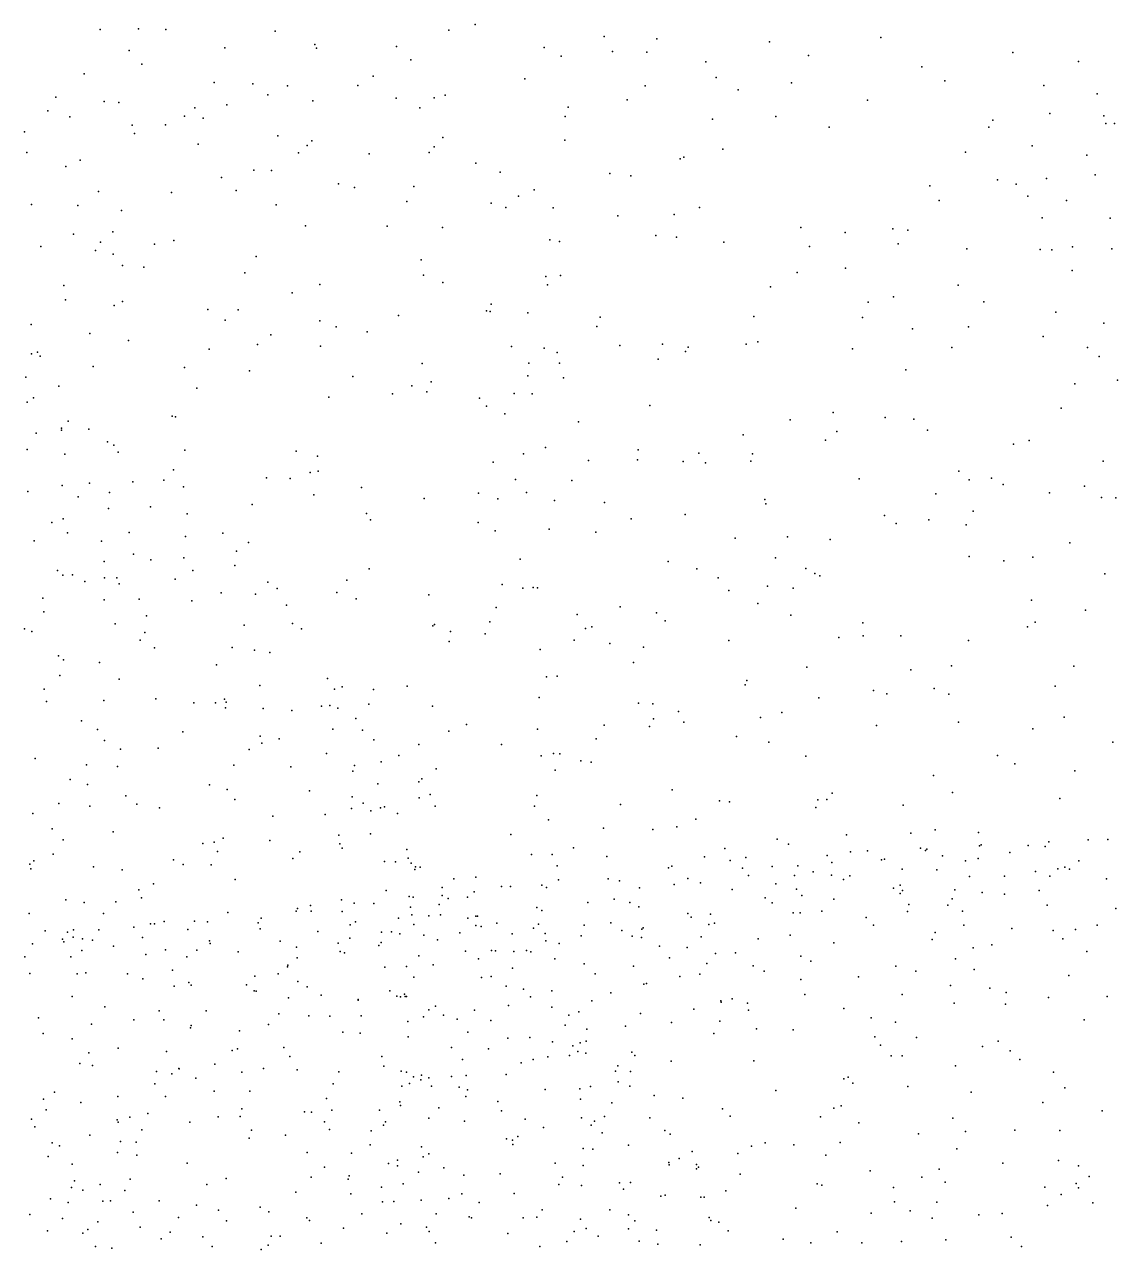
# Model space of a CAD drawing. Header units: metres. Extents: x -25 to 25, y -27.7 to 27.8.
# Drawn here: x -0.189 to 1.357, y 1.746 to 3.478 of the extents above; entities that cross this region are included whole.
import ezdxf

# ---------------------------------------------------------------- set-up
doc = ezdxf.new("R2010")
doc.units = ezdxf.units.M

msp = doc.modelspace()

# ---------------------------------------------------------------- linework, layer by layer
for p in [(-0.0821, 3.4713, -2.5361), (-0.0276, 3.4723, -4.9211), (0.0108, 3.471, 15.4075), (0.1656, 3.4688, 10.5456), (0.411, 3.4705, -1.5681), (0.4484, 3.4783, 1.2909), (0.2219, 3.4502, 22.0293), (0.6311, 3.4615, 21.9064), (0.7056, 3.4582, 10.8289), (0.8646, 3.454, 1.4209), (1.0222, 3.4601, 28.3652), (-0.0409, 3.4415, -2.384), (0.0943, 3.4453, 16.755), (0.2241, 3.4447, 10.7601), (0.3372, 3.4472, 14.5679), (0.5461, 3.4459, 28.3949), (0.5702, 3.4337, 19.8132), (0.6428, 3.4403, -11.707), (0.6912, 3.4391, 20.6357), (0.92, 3.4343, -6.1122), (1.209, 3.4386, 22.3205), (-0.023, 3.4224, 14.4305), (0.3574, 3.4285, -21.9789), (0.7745, 3.4256, 10.5813), (1.0803, 3.4185, 22.229), (1.3018, 3.4261, -23.0365), (-0.1043, 3.4085, -4.5814), (0.0794, 3.3961, 22.2266), (0.3042, 3.4052, 14.9041), (0.5185, 3.4014, -1.2894), (0.7892, 3.4032, 17.1691), (0.896, 3.3959, 19.3811), (1.1126, 3.3986, 19.2645), (0.1342, 3.3945, 10.3013), (0.1551, 3.3786, -20.7952), (0.183, 3.3914, 14.5996), (0.2826, 3.3921, 10.907), (0.6888, 3.3914, 1.2711), (0.8204, 3.3857, -0.9631), (1.2525, 3.392, 0.1544), (1.3283, 3.3802, 1.5036), (-0.1444, 3.3756, 15.6839), (-0.0761, 3.3692, 16.7392), (-0.0555, 3.368, -4.7736), (0.0973, 3.3646, -2.0581), (0.2187, 3.3705, 16.882), (0.3368, 3.3741, -1.686), (0.3907, 3.3746, -22.4258), (0.406, 3.3782, -5.6887), (0.5801, 3.3616, 10.9339), (0.6633, 3.3718, 19.583), (1.0034, 3.3715, -0.8618), (-0.156, 3.356, 1.49), (-0.1247, 3.3478, -4.3068), (0.0372, 3.3488, 15.2581), (0.0518, 3.3605, -5.0161), (0.0637, 3.3458, 28.1234), (0.37, 3.3605, 10.1499), (0.5758, 3.3484, 20.4127), (0.7843, 3.3446, 20.849), (0.8737, 3.3484, 28.392), (1.261, 3.3522, 0.5521), (1.3375, 3.3491, 17.5393), (-0.1888, 3.3267, -3.9661), (-0.0368, 3.3359, 22.4871), (0.0104, 3.3365, 1.3273), (0.9489, 3.3333, 22.174), (1.175, 3.333, -0.737), (1.1804, 3.3429, 1.6402), (1.3406, 3.3383, 0.855), (1.3526, 3.3383, 21.4929), (-0.0335, 3.3243, -11.4648), (0.0567, 3.3092, 10.4231), (0.1696, 3.3209, -1.9097), (0.2173, 3.3139, 28.2136), (0.4029, 3.3186, -21.4799), (0.5752, 3.3145, 10.2915), (-0.1854, 3.2974, -2.589), (0.1985, 3.2966, 14.8712), (0.2108, 3.307, -5.2902), (0.2985, 3.2955, -11.5039), (0.3833, 3.2972, -20.9893), (0.3903, 3.3054, -21.2471), (0.7987, 3.3022, -22.8784), (1.1417, 3.2977, 17.339), (1.2362, 3.3065, 0.3021), (1.3136, 3.2936, -0.181), (-0.1304, 3.2776, 15.528), (-0.1103, 3.2865, -2.3665), (0.4492, 3.2823, 10.9913), (0.7384, 3.2884, 10.7551), (0.7438, 3.2908, -5.9456), (0.0897, 3.2619, 14.7499), (0.1354, 3.2724, 10.9034), (0.1606, 3.2719, 1.2004), (0.4839, 3.2696, 28.335), (0.6387, 3.2678, 28.3736), (0.6687, 3.2644, 22.0861), (1.1873, 3.2586, -22.9682), (1.2567, 3.2604, 28.2599), (1.3252, 3.2658, -12.3565), (-0.0842, 3.2423, 16.9465), (0.0188, 3.2409, -4.9185), (0.1103, 3.2436, 10.2744), (0.2554, 3.2528, 11.0029), (0.2779, 3.2476, 22.2137), (0.3618, 3.2494, 1.1435), (0.5317, 3.2444, -5.726), (1.0914, 3.2502, 1.4169), (1.2135, 3.2523, 21.324), (-0.1789, 3.2239, 17.1094), (0.167, 3.2234, -5.1603), (0.3519, 3.228, 17.0491), (0.471, 3.2254, 22.1267), (0.5099, 3.2355, 20.1855), (1.1047, 3.2296, 28.3274), (1.2301, 3.2357, 22.385), (1.285, 3.2295, -0.631), (-0.1135, 3.2221, 22.751), (-0.0517, 3.2154, 14.683), (0.492, 3.2197, -1.2228), (0.5587, 3.2192, 1.1351), (0.6502, 3.2075, -22.6949), (0.7299, 3.2095, -0.9694), (0.7656, 3.2196, 19.4304), (0.2086, 3.1934, 16.9998), (0.3241, 3.1931, -1.5827), (0.4023, 3.191, -21.9521), (0.9089, 3.191, -5.9903), (1.039, 3.1891, 19.2232), (1.2502, 3.2047, 0.4725), (1.3463, 3.2045, -0.4673), (-0.1194, 3.1817, -4.3994), (-0.0813, 3.1706, 27.9583), (-0.0642, 3.185, 1.3141), (0.0223, 3.1729, 15.0855), (0.554, 3.1738, 17.2686), (0.5676, 3.1715, 19.7366), (0.7041, 3.18, -5.8386), (0.7334, 3.1776, 17.3033), (0.9717, 3.1841, 1.2562), (1.0603, 3.1874, -6.0818), (-0.1658, 3.1642, -4.225), (-0.0886, 3.1586, 10.4795), (-0.0635, 3.1536, -2.0414), (-0.0052, 3.1676, 17.0595), (0.8001, 3.1703, 1.1661), (0.9214, 3.1645, 17.3471), (1.0467, 3.1683, 21.1851), (1.1436, 3.1609, -0.7222), (1.2473, 3.1601, 0.1394), (1.2639, 3.1595, 19.1158), (1.2932, 3.1638, 0.6356), (1.349, 3.1609, -0.3163), (-0.0502, 3.1375, 10.8934), (0.1387, 3.1501, 22.5387), (0.3722, 3.1453, 22.3227), (-0.0201, 3.135, 10.305), (0.1229, 3.127, -1.8198), (0.3756, 3.1238, 17.2761), (0.5486, 3.1221, 28.3472), (0.569, 3.1234, 10.4355), (0.9038, 3.1275, 22.3788), (0.9722, 3.1337, -12.078), (1.293, 3.1306, 21.3904), (-0.1333, 3.1091, 17.3565), (0.229, 3.1105, 17.189), (0.4027, 3.1134, -5.4526), (0.5507, 3.11, 20.4554), (0.8661, 3.1074, 21.0689), (1.1315, 3.1097, 1.308), (-0.1308, 3.0888, 15.2832), (-0.0503, 3.0865, 14.9026), (0.1898, 3.0987, 1.1408), (1.0043, 3.0855, -0.7868), (1.0403, 3.093, -22.8216), (1.1679, 3.0861, -12.3714), (-0.062, 3.0808, 22.8529), (0.0705, 3.0751, 17.2892), (0.1134, 3.0748, -20.5863), (0.3401, 3.0669, 1.0991), (0.4643, 3.0733, 17.4945), (0.4698, 3.0723, 10.3291), (0.471, 3.0827, -11.5335), (0.5231, 3.0707, 19.8757), (1.2695, 3.0715, -0.6143), (-0.1793, 3.0538, 17.5388), (0.0951, 3.0603, 17.4676), (0.229, 3.059, 10.1832), (0.2517, 3.0507, 17.5883), (0.6203, 3.0512, -1.0387), (0.6253, 3.0644, 10.6865), (0.8428, 3.0654, 17.4531), (0.9964, 3.0637, 28.3476), (1.1461, 3.0505, 21.2778), (1.3375, 3.0561, -6.1621), (-0.0967, 3.0412, -4.6685), (0.1596, 3.0393, -5.1384), (0.2958, 3.0436, 11.0936), (1.0671, 3.048, 17.4349), (1.2516, 3.0369, 0.2828), (-0.1706, 3.0149, -4.4872), (-0.0416, 3.0312, 17.6206), (0.0723, 3.0192, 22.7949), (0.1408, 3.0255, 28.0772), (0.2298, 3.0235, -11.4688), (0.4998, 3.0227, -21.6704), (0.5462, 3.0206, 1.0725), (0.6529, 3.0243, 19.5246), (0.7136, 3.026, 20.92), (0.7458, 3.0159, 22.4786), (0.7498, 3.0218, 17.5828), (0.8316, 3.0263, -11.8125), (0.848, 3.0296, 19.2966), (0.9819, 3.0196, 22.4875), (1.1226, 3.0215, 19.0464), (1.3143, 3.0213, -0.0803), (-0.1791, 3.0125, 10.3777), (-0.1668, 3.0091, 23.089), (0.3737, 2.999, -1.4074), (0.5246, 2.9995, -21.899), (0.5645, 3.0144, 17.6612), (0.5677, 2.9991, 10.54), (0.7075, 3.005, 1.0747), (1.3312, 3.0087, -24.5974), (-0.0916, 2.9946, 15.0426), (0.0372, 2.9933, 10.2033), (0.1291, 2.9886, 11.0686), (0.2755, 2.9807, 17.7877), (0.5228, 2.9816, -1.1539), (1.0576, 2.9901, 1.1567), (-0.1868, 2.9796, 15.174), (-0.1405, 2.9668, 27.8267), (0.055, 2.9642, 17.8086), (0.3588, 2.9672, 10.2113), (0.3862, 2.9731, 28.2579), (0.5734, 2.9785, -22.1861), (1.2967, 2.97, 0.4995), (1.3569, 2.9754, -0.4685), (-0.1763, 2.9505, 13.4651), (0.2416, 2.9512, 22.748), (0.3317, 2.956, -5.343), (0.3802, 2.9587, 22.6507), (0.4545, 2.9496, -21.0468), (0.5037, 2.9564, -20.6843), (0.5291, 2.9559, 28.3217), (-0.1851, 2.9442, 13.6227), (0.4645, 2.9384, 11.0349), (0.6956, 2.9396, 17.736), (0.9546, 2.9294, 1.0488), (1.2774, 2.9356, 22.4539), (-0.1271, 2.9173, 13.3099), (0.0201, 2.9242, -11.3695), (0.0245, 2.9233, -1.7877), (0.4905, 2.9276, 20.2304), (0.5945, 2.9164, -5.6111), (0.8939, 2.919, 21.1271), (1.0281, 2.9223, -22.5965), (1.0688, 2.9202, -5.9683), (-0.1723, 2.9001, 24.1408), (-0.1366, 2.9076, 23.2443), (-0.1365, 2.9045, 13.1858), (-0.0977, 2.9058, 1.3003), (0.8274, 2.8981, 22.5898), (0.9598, 2.9025, 28.3371), (1.0882, 2.9045, 21.253), (-0.1849, 2.877, 12.9744), (-0.0716, 2.8882, 13.3812), (-0.0625, 2.8834, 13.4848), (0.038, 2.8764, 23.0316), (0.5478, 2.88, 10.7336), (0.6788, 2.8768, 19.4599), (0.9439, 2.8906, -12.0489), (1.21, 2.8847, 18.8048), (1.2321, 2.8898, -6.0402), (-0.132, 2.8706, 13.0492), (-0.0565, 2.8736, 13.234), (0.1951, 2.8751, 22.8892), (0.2257, 2.8676, 1.1106), (0.4741, 2.8594, 17.9216), (0.5166, 2.8709, 20.4289), (0.6089, 2.8617, -1.0657), (0.6781, 2.8624, 20.9063), (0.7426, 2.8601, 28.3435), (0.7647, 2.872, -22.3115), (0.8385, 2.8605, 19.2115), (0.8407, 2.8713, 17.7444), (1.3365, 2.8607, 22.2235), (0.0218, 2.8485, 1.2109), (0.2153, 2.8448, 10.1), (0.2265, 2.8468, 28.093), (0.7741, 2.8582, 21.0269), (1.1326, 2.8468, 17.5782), (-0.1358, 2.8262, 12.9215), (-0.097, 2.8297, 13.7617), (-0.0359, 2.8315, 13.0963), (0.0081, 2.8337, 13.3194), (0.0362, 2.8245, -5.1505), (0.1532, 2.837, -1.6646), (0.1866, 2.836, 17.9839), (0.5056, 2.8349, 10.8777), (0.5852, 2.8334, 20.7041), (0.9916, 2.8356, 17.6872), (1.1472, 2.8344, 22.431), (1.1786, 2.8369, 21.358), (1.1951, 2.8279, 21.9049), (1.3104, 2.8254, 21.7956), (-0.1841, 2.818, 14.1086), (-0.1128, 2.8104, 13.8449), (-0.0688, 2.8166, -5.032), (0.2202, 2.8133, -5.3224), (0.2875, 2.8235, -1.5239), (0.3762, 2.808, 28.2032), (0.4532, 2.8154, 10.4325), (0.4805, 2.8076, 20.0479), (0.5211, 2.8164, 0.9904), (1.1, 2.8143, 0.9211), (1.2606, 2.8161, -24.4661), (1.3345, 2.8093, 21.5993), (1.3545, 2.809, 18.6906), (-0.07, 2.794, 17.9644), (-0.0106, 2.7962, 13.6844), (0.1332, 2.7994, 27.97), (0.5608, 2.8049, -21.3957), (0.6315, 2.8023, -21.636), (0.8583, 2.8065, -0.8883), (0.8594, 2.8002, -5.8605), (1.153, 2.7901, -22.3791), (-0.1502, 2.774, -1.8733), (-0.1343, 2.7792, 12.8357), (0.0413, 2.7863, 13.1912), (0.295, 2.7868, -20.4264), (0.3006, 2.7776, 11.1635), (0.4528, 2.7738, 11.0278), (0.6691, 2.7794, 17.9113), (0.7453, 2.7853, 0.9063), (1.0276, 2.7841, 22.5318), (1.0437, 2.7725, 21.8798), (1.0901, 2.7776, -0.7477), (-0.1283, 2.7593, 14.0457), (-0.041, 2.76, 27.7725), (0.0918, 2.7587, 13.3555), (0.4767, 2.7621, 10.6128), (0.5529, 2.7645, -20.8237), (0.619, 2.7604, -11.6807), (1.1429, 2.7707, 21.7082), (-0.175, 2.748, 23.9633), (-0.08, 2.7475, 23.6453), (0.0388, 2.7541, 13.0526), (0.128, 2.7457, 1.1377), (0.8163, 2.7519, 22.6618), (0.8901, 2.7536, -22.0649), (0.9506, 2.7499, 22.051), (1.2896, 2.7451, -24.1343), (-0.0349, 2.7293, 13.8486), (-0.0103, 2.7213, 12.9163), (0.0366, 2.7241, 23.3517), (0.1109, 2.7334, 13.2319), (0.5122, 2.722, 20.3833), (0.8732, 2.7242, 0.8169), (1.1472, 2.7258, -12.5361), (1.2372, 2.7249, -6.0553), (-0.1422, 2.7063, 14.1979), (-0.0762, 2.7186, 13.9836), (0.0493, 2.706, 12.9825), (0.1084, 2.7131, 13.5701), (0.2986, 2.7083, -5.4702), (0.7214, 2.7186, -1.0115), (0.7621, 2.7086, 19.2258), (0.9163, 2.7089, 22.2254), (1.196, 2.7199, 18.6833), (-0.1349, 2.6994, 12.6531), (-0.1208, 2.7002, 10.1866), (-0.1036, 2.6904, 14.1103), (-0.0757, 2.6956, -5.2148), (-0.0584, 2.6959, 12.7831), (-0.0552, 2.6872, 1.2772), (0.024, 2.694, -20.4212), (0.1553, 2.6897, 13.4093), (0.2668, 2.6925, 1.0776), (0.4867, 2.6864, 19.9173), (0.7919, 2.6955, 21.0385), (0.929, 2.7018, 21.1773), (0.936, 2.6984, 22.4032), (1.3389, 2.7013, 0.8157), (0.0894, 2.6747, 13.6966), (0.1376, 2.6726, 13.1077), (0.1686, 2.6806, 13.2693), (0.2526, 2.6749, 28.0298), (0.3831, 2.6717, 18.0967), (0.5157, 2.6813, 28.2326), (0.5307, 2.6821, 19.731), (0.5367, 2.6818, -5.6656), (0.807, 2.6777, -11.8874), (0.8617, 2.684, 21.9138), (0.8981, 2.6811, 18.9356), (-0.1632, 2.6672, 11.1439), (-0.076, 2.6644, 23.8208), (-0.0267, 2.6654, -11.2635), (0.0478, 2.6633, 13.7906), (0.1818, 2.657, 18.1253), (0.2804, 2.6661, 23.0966), (0.4783, 2.654, 20.1071), (0.6533, 2.6549, 19.3805), (0.8482, 2.6592, -0.9353), (1.2351, 2.6643, -22.171), (-0.1614, 2.6475, 12.5019), (-0.0162, 2.642, -1.7495), (0.4692, 2.6336, -11.5775), (0.5926, 2.6439, -21.0032), (0.7048, 2.6463, 28.2681), (0.7173, 2.6349, 18.0189), (0.8951, 2.6431, 17.9312), (1.3115, 2.65, 18.5959), (-0.1889, 2.6234, 27.5466), (-0.1785, 2.6199, 14.3327), (-0.0606, 2.6307, 27.6724), (-0.0185, 2.6182, 18.1016), (0.1219, 2.629, 12.9946), (0.19, 2.6313, 13.195), (0.2028, 2.6238, 13.3624), (0.3888, 2.628, -1.4299), (0.3908, 2.6298, 10.3072), (0.4138, 2.6197, 10.7198), (0.4626, 2.6164, 22.932), (0.6047, 2.6241, 20.7215), (0.6134, 2.6262, -21.2188), (0.9967, 2.6323, 0.6956), (1.2297, 2.6264, 0.7212), (1.2405, 2.6332, 17.6534), (-0.0255, 2.6074, 13.9667), (0.4117, 2.6056, 10.5329), (0.5885, 2.6074, -20.4967), (0.6388, 2.6027, -5.8387), (0.8074, 2.6069, 22.3426), (0.9627, 2.6112, -12.2249), (0.9971, 2.6139, 21.4243), (1.0507, 2.6138, -6.0398), (1.1464, 2.6069, -0.7487), (-0.1406, 2.5854, 12.4107), (-0.0051, 2.5965, 12.6516), (0.1046, 2.597, 12.8984), (0.1363, 2.5932, -1.648), (0.1583, 2.5902, 13.6166), (0.5405, 2.5946, -1.255), (0.6867, 2.5975, 0.7683), (-0.1339, 2.5796, 14.2536), (-0.0828, 2.5759, 12.4778), (0.0826, 2.5729, 12.8005), (0.6722, 2.5758, 20.8547), (0.9173, 2.5692, 28.1997), (1.0648, 2.5656, 28.1419), (1.1223, 2.5714, -21.9676), (1.2952, 2.5708, -24.6092), (-0.1389, 2.5578, -5.3485), (-0.0551, 2.5522, 14.0717), (0.2397, 2.5534, 23.254), (0.5493, 2.5555, 18.111), (0.5644, 2.5568, 20.5442), (0.8325, 2.5506, 21.5747), (-0.1613, 2.5384, 12.3183), (0.1438, 2.5435, 13.7245), (0.2496, 2.5385, 13.4714), (0.2604, 2.5417, -1.5564), (0.3049, 2.5376, 27.9749), (0.3525, 2.5427, 10.0928), (0.8302, 2.5444, 0.6616), (1.0117, 2.5363, -17.0252), (1.0309, 2.5317, -0.8485), (1.0977, 2.5393, 18.6736), (1.1184, 2.5311, -12.6734), (1.2689, 2.5424, -24.3652), (-0.1577, 2.521, 14.3389), (-0.0767, 2.5224, 12.3896), (-0.0032, 2.5248, 12.4981), (0.0505, 2.5188, 27.7042), (0.0811, 2.519, 13.8794), (0.0939, 2.5239, 12.6844), (0.0965, 2.52, 23.5241), (0.2313, 2.5141, 9.9681), (0.2431, 2.5154, 1.0334), (0.2982, 2.5172, -11.4519), (0.3881, 2.5141, 18.1644), (0.5388, 2.5263, 19.6827), (0.6796, 2.5187, 28.1628), (0.6995, 2.5174, 22.6229), (0.9344, 2.5259, -21.6921), (0.0954, 2.5121, 1.1406), (0.1488, 2.5109, 12.7988), (0.1891, 2.5083, 13.6578), (0.2544, 2.5112, -5.645), (0.2798, 2.4968, 13.1554), (0.7005, 2.4965, 22.399), (0.736, 2.5065, -1.0823), (0.8518, 2.4982, 18.915), (0.8824, 2.5055, -0.9467), (1.2817, 2.4989, -12.8159), (-0.1085, 2.4936, 23.7149), (-0.0855, 2.4814, 14.1923), (0.0349, 2.4781, -1.7345), (0.247, 2.4817, 12.9808), (0.2891, 2.4804, 13.4152), (0.4114, 2.4791, 23.0135), (0.4364, 2.4882, -5.8032), (0.5364, 2.4819, 28.0971), (0.6311, 2.4874, -5.9953), (0.6949, 2.4853, 21.6581), (0.7437, 2.4918, -21.324), (1.0162, 2.4871, -12.4843), (1.132, 2.4914, 17.8363), (1.2371, 2.482, -17.0622), (-0.0758, 2.4656, 10.2036), (0.1443, 2.4719, 13.7831), (0.1467, 2.4619, 18.1879), (0.1715, 2.4679, 12.6958), (0.3052, 2.4665, 13.2989), (0.6198, 2.4678, 22.185), (0.8179, 2.4715, -6.1451), (0.8639, 2.4633, 21.3206), (1.3503, 2.4631, 17.6109), (-0.0531, 2.4534, 11.3209), (0.0002, 2.4548, 12.3454), (0.1288, 2.4529, 12.5433), (0.2382, 2.4472, 12.878), (0.3407, 2.4446, 11.2621), (0.369, 2.46, 0.907), (0.4857, 2.4599, 20.0579), (0.542, 2.4439, 0.7369), (0.5592, 2.4475, 22.8227), (0.5683, 2.4467, 19.5463), (0.9159, 2.4436, 28.0937), (1.1872, 2.4445, -0.7661), (-0.1737, 2.4404, -5.4453), (-0.1011, 2.4311, -21.2992), (-0.0575, 2.4291, -5.5503), (0.107, 2.4309, 12.4072), (0.188, 2.4284, 13.7123), (0.2777, 2.4302, 13.5221), (0.3155, 2.4357, 13.2076), (0.3934, 2.4258, 10.2701), (0.5981, 2.4368, -11.7141), (0.6127, 2.435, -1.231), (1.2117, 2.4328, 27.9236), (-0.1242, 2.4104, -20.9666), (0.2756, 2.4224, -20.3577), (0.3731, 2.4115, 10.6649), (0.5616, 2.4238, 20.4331), (1.0969, 2.4161, 0.5549), (1.2967, 2.4226, 18.5459), (-0.0998, 2.4034, 14.2301), (0.0727, 2.4031, 12.3079), (0.0977, 2.3966, -5.6713), (0.2141, 2.3943, 12.4968), (0.311, 2.4043, 13.016), (0.3686, 2.4074, 10.8443), (0.7273, 2.3961, -20.9177), (0.9533, 2.3911, -6.2878), (1.1236, 2.3922, 18.6249), (-0.1404, 2.3768, 11.4874), (-0.0455, 2.3874, 27.5097), (-0.0298, 2.3755, 1.2367), (0.1086, 2.382, 11.4107), (0.2744, 2.3859, 23.2852), (0.2901, 2.377, 12.8326), (0.3693, 2.3847, 11.0022), (0.3847, 2.3892, 10.1065), (0.5355, 2.3879, 22.0821), (0.6541, 2.3752, -6.178), (0.7942, 2.3804, 19.0165), (0.8082, 2.3789, 21.0089), (0.933, 2.3818, -21.4334), (0.9456, 2.3821, 18.7796), (1.054, 2.3741, -0.8696), (1.2752, 2.3837, -21.9079), (-0.1773, 2.3626, 11.8393), (-0.0963, 2.3727, 23.6083), (0.0022, 2.3706, 14.0383), (0.1624, 2.3587, 12.3138), (0.2364, 2.3608, -1.5994), (0.2738, 2.3697, 12.6158), (0.3007, 2.3662, 12.7071), (0.3148, 2.3706, 13.4086), (0.3204, 2.3718, 12.9173), (0.3385, 2.3624, 13.1554), (0.3919, 2.3728, 10.4789), (0.5322, 2.373, 20.2293), (0.9304, 2.3708, -12.17), (-0.1498, 2.3406, 11.6403), (0.5524, 2.3533, 22.2681), (0.63, 2.3415, 0.6505), (0.6999, 2.3397, 18.14), (0.7339, 2.3437, -1.1242), (0.7604, 2.3546, -20.5754), (1.099, 2.3391, -21.6156), (-0.134, 2.3254, 12.0553), (-0.0636, 2.3363, 14.1533), (0.0794, 2.3217, 12.1711), (0.092, 2.3274, 10.0943), (0.1583, 2.3242, 13.8036), (0.2555, 2.3316, 13.6207), (0.3005, 2.3337, -5.8798), (0.499, 2.3326, -1.3652), (0.8757, 2.3263, -17.2822), (0.9735, 2.3323, -12.7942), (1.0647, 2.3348, 27.9067), (1.1602, 2.3356, 17.8658), (1.26, 2.3224, -10.1495), (1.3153, 2.3251, -10.2106), (1.3433, 2.3256, -10.0672), (-0.1482, 2.3051, 12.0584), (0.0635, 2.3199, 13.9673), (0.084, 2.3085, 27.5873), (0.2005, 2.308, 12.2554), (0.2572, 2.3197, 0.9544), (0.2603, 2.3136, 12.3544), (0.3517, 2.3117, 9.9586), (0.5282, 2.3044, 19.8016), (0.5575, 2.3044, 22.7052), (0.5875, 2.3137, -20.3223), (0.8017, 2.3128, 21.2396), (0.8918, 2.3191, 18.051), (0.9795, 2.3083, -10.1911), (1.0034, 2.3094, -10.1218), (1.0783, 2.3133, -10.0892), (1.0853, 2.31, -10.2986), (1.0874, 2.3122, -10.1998), (1.1618, 2.3168, -10.1774), (1.1642, 2.3182, -10.1032), (1.2045, 2.3073, -10.3543), (1.2304, 2.3171, -10.2896), (1.2544, 2.3157, -10.0268), (-0.1812, 2.291, 3.6479), (-0.1757, 2.2957, 14.3591), (-0.0911, 2.2872, -5.6451), (0.0216, 2.2969, 23.5009), (0.0356, 2.2901, 18.1793), (0.0751, 2.2898, 1.1206), (0.1907, 2.2988, 23.3869), (0.3201, 2.2947, 13.4752), (0.3356, 2.2942, 12.4316), (0.3538, 2.2994, 12.5788), (0.3581, 2.2921, 13.1001), (0.3639, 2.287, 12.9931), (0.5645, 2.2885, 19.6203), (0.6346, 2.3015, 27.9327), (0.7266, 2.2881, -10.2428), (0.7729, 2.301, -11.8992), (0.809, 2.2958, -10.3694), (0.8314, 2.3004, -10.247), (0.8684, 2.2876, -10.4799), (0.9047, 2.2886, -9.9841), (0.9465, 2.3029, -10.3342), (0.9528, 2.293, -10.4224), (1.0231, 2.297, -10.3767), (1.0276, 2.2979, -9.9546), (1.1093, 2.3027, -9.9763), (1.142, 2.2955, -10.4072), (1.1597, 2.2989, -9.9211), (1.3022, 2.2956, -9.873), (-0.1799, 2.2843, 18.0988), (-0.0508, 2.2828, -21.1274), (0.3633, 2.2834, 23.0711), (0.3705, 2.2864, 12.8362), (0.4185, 2.27, 10.2615), (0.4496, 2.2726, -6.131), (0.6366, 2.2701, -10.2245), (0.7217, 2.2854, -10.4322), (0.7492, 2.2705, -10.06), (0.8267, 2.2852, -10.0368), (0.835, 2.2749, -10.5416), (0.9001, 2.2748, -21.1434), (0.9265, 2.2799, -9.8965), (0.9523, 2.2753, -0.9431), (0.9784, 2.2745, -10.5225), (1.0525, 2.2838, -9.8459), (1.1015, 2.2828, -10.4692), (1.1474, 2.2735, -9.8152), (1.197, 2.2739, -10.4961), (1.2411, 2.2802, -13.2543), (1.2614, 2.2737, -9.8087), (1.2725, 2.2843, 17.7565), (1.2825, 2.2865, 27.7327), (1.2889, 2.2839, -6.4408), (1.3415, 2.2699, -10.5329), (-0.0272, 2.2544, -1.8611), (-0.0064, 2.2628, 11.7912), (0.1089, 2.269, 13.9117), (0.3228, 2.2533, 12.3014), (0.4019, 2.2576, 12.7501), (0.4856, 2.2594, -10.4406), (0.4984, 2.2594, -10.3693), (0.5428, 2.2613, 22.4413), (0.5494, 2.258, -10.2547), (0.5662, 2.2686, -10.4354), (0.6525, 2.2672, -10.5401), (0.6807, 2.2574, -10.0804), (0.7298, 2.2622, -10.5694), (0.767, 2.2643, -9.9823), (0.8119, 2.2551, 27.8912), (0.8737, 2.263, 18.869), (0.9028, 2.2555, -10.586), (0.9693, 2.2691, -9.8254), (1.0402, 2.2568, -9.7456), (1.0495, 2.2613, -10.5453), (1.053, 2.2535, 17.9685), (1.1268, 2.2546, -6.4693), (1.2462, 2.2535, 18.5603), (-0.1304, 2.2405, 14.2601), (-0.1047, 2.2364, 11.9646), (-0.0597, 2.2375, -21.4613), (-0.0232, 2.243, 14.0759), (0.2594, 2.2405, 12.1771), (0.2775, 2.2356, -10.4968), (0.3051, 2.2351, -10.4217), (0.355, 2.2452, 13.2593), (0.3606, 2.2439, 11.069), (0.4019, 2.2464, -10.4848), (0.4104, 2.2421, -10.3348), (0.4375, 2.2439, -10.5475), (0.4469, 2.2516, 21.8282), (0.6076, 2.2366, -10.073), (0.6452, 2.2414, -10.6215), (0.6673, 2.2364, 19.2832), (0.8585, 2.2433, -14.0047), (0.8686, 2.2362, -9.7547), (0.9103, 2.2464, -13.7778), (0.9555, 2.2412, -12.546), (1.0496, 2.2493, 18.6844), (1.1232, 2.2417, -9.7047), (1.1655, 2.2508, -10.5631), (1.1969, 2.2483, -9.74), (-0.1822, 2.221, -2.0336), (-0.077, 2.2211, 14.1544), (0.0988, 2.2225, -20.5392), (0.1954, 2.2244, 13.7376), (0.1973, 2.2281, -1.6693), (0.2155, 2.2323, 10.0093), (0.2165, 2.2242, -10.3902), (0.2603, 2.2238, -10.3046), (0.3572, 2.2298, -1.5221), (0.359, 2.2191, -10.6072), (0.3976, 2.2338, 12.9028), (0.3994, 2.2189, 12.308), (0.5359, 2.2294, -10.6317), (0.5428, 2.2254, -10.1084), (0.6801, 2.2304, -9.9477), (0.7491, 2.2208, 20.8122), (0.7815, 2.2201, -10.6938), (0.898, 2.2218, -20.9201), (0.9083, 2.2221, -10.6745), (0.9387, 2.2245, -9.678), (1.06, 2.2239, 27.7923), (1.0619, 2.2338, -9.6619), (1.1171, 2.2329, -13.4764), (1.1376, 2.2245, -10.623), (1.2574, 2.233, -10.5842), (1.3545, 2.2281, -10.6103), (-0.0341, 2.2018, 27.3695), (-0.0105, 2.2064, -10.5092), (-0.0051, 2.2063, -10.4056), (0.0086, 2.2096, 11.9749), (0.0514, 2.2103, -10.4645), (0.0701, 2.2092, -10.3407), (0.1418, 2.2077, 12.0215), (0.1459, 2.2142, -10.3198), (0.2717, 2.2049, -10.2369), (0.2791, 2.2091, -10.616), (0.34, 2.2145, 13.3786), (0.3615, 2.2056, 13.1502), (0.3829, 2.2175, 13.0623), (0.4379, 2.2144, 12.4136), (0.4492, 2.2042, -10.1273), (0.4494, 2.2173, 12.559), (0.4518, 2.2174, -10.6453), (0.4571, 2.2028, 22.2935), (0.4792, 2.2074, 22.8155), (0.531, 2.2004, -10.7446), (0.5382, 2.2058, -10.0335), (0.6024, 2.2044, -9.9411), (0.6403, 2.2076, -10.728), (0.6861, 2.2005, -1.2035), (0.754, 2.2158, -9.7957), (0.7791, 2.2054, 19.0577), (0.787, 2.2074, -9.7207), (1.0014, 2.2155, 0.4904), (1.0117, 2.2045, -10.6965), (1.1394, 2.2044, -9.6089), (1.3282, 2.2046, 0.5604), (-0.1595, 2.1965, 3.4453), (-0.1353, 2.1849, -21.7233), (-0.1283, 2.1945, -10.3363), (-0.1203, 2.1876, -13.6141), (-0.1197, 2.1978, -13.8869), (-0.107, 2.1853, -10.2449), (-0.0928, 2.1834, -10.5643), (-0.0837, 2.1981, -10.4326), (-0.0218, 2.1869, -10.2145), (0.0419, 2.1985, -10.2604), (0.1442, 2.1995, -10.6315), (0.2258, 2.1956, -10.6903), (0.271, 2.1863, 12.0841), (0.3158, 2.1948, -10.7291), (0.3302, 2.1949, -10.1677), (0.3418, 2.1922, 11.2732), (0.376, 2.1903, -10.1087), (0.3952, 2.1839, 10.4495), (0.4267, 2.1935, -10.7549), (0.501, 2.1923, 0.6988), (0.5473, 2.1928, -6.3199), (0.5982, 2.1895, 20.3713), (0.6557, 2.1971, -9.8204), (0.6704, 2.1889, 0.5829), (0.6835, 2.187, -9.7311), (0.684, 2.1987, -13.7902), (0.7683, 2.1881, 20.964), (0.8488, 2.1852, -9.585), (0.8938, 2.1905, -10.7732), (1.0949, 2.184, -9.5397), (1.099, 2.1941, -10.7092), (1.2075, 2.1999, -0.838), (1.2657, 2.1968, -10.6637), (1.2795, 2.185, -6.576), (1.2976, 2.1983, -9.6198), (-0.1776, 2.1782, -10.5426), (-0.1331, 2.1809, 1.3446), (-0.1079, 2.1688, 23.5039), (-0.063, 2.1747, -10.6376), (0.0104, 2.1696, 14.0092), (0.0547, 2.169, -10.1176), (0.0726, 2.1825, -10.6966), (0.0735, 2.1786, 10.1623), (0.1132, 2.1669, -10.7594), (0.1728, 2.182, -10.1622), (0.1959, 2.1735, 0.9749), (0.2547, 2.1789, -10.1172), (0.2574, 2.1671, -10.8017), (0.3122, 2.1759, 13.4816), (0.3155, 2.1798, -6.0838), (0.4349, 2.1677, 12.2361), (0.4718, 2.1687, 12.8453), (0.4773, 2.1683, -9.927), (0.5033, 2.1671, 12.6274), (0.5209, 2.1688, -10.8525), (0.5271, 2.1668, -11.6635), (0.5482, 2.1824, 21.5088), (0.5672, 2.1787, -9.8538), (0.7091, 2.175, -13.5588), (0.7482, 2.1728, -9.6082), (0.9555, 2.1793, -9.5423), (1.1528, 2.1723, -10.7595), (1.179, 2.1769, -9.5331), (1.3133, 2.1674, -9.539), (-0.1884, 2.1595, -10.1629), (-0.1236, 2.1599, -10.1329), (-0.0173, 2.163, -10.0993), (0.0408, 2.1598, -10.7584), (0.1965, 2.1582, 18.2084), (0.2636, 2.1653, 13.5956), (0.3686, 2.1613, -10.8499), (0.3891, 2.1485, 9.923), (0.4532, 2.1571, -10.8838), (0.561, 2.1568, -9.7444), (0.6026, 2.1498, -10.93), (0.7231, 2.1583, -6.4501), (0.7763, 2.1502, -20.2746), (0.7882, 2.1644, -9.5503), (0.8168, 2.1655, -10.8642), (0.9092, 2.1605, -10.863), (0.9231, 2.1536, -9.4637), (1.1278, 2.1567, -9.4669), (-0.1814, 2.136, -10.6857), (-0.1144, 2.1357, -10.7496), (-0.102, 2.137, -10.0669), (-0.0434, 2.1358, 11.8813), (0.0204, 2.1409, -5.8057), (0.1368, 2.1325, -10.8528), (0.1698, 2.1358, 11.9348), (0.1829, 2.1458, -10.0518), (0.1834, 2.1477, -5.9586), (0.3208, 2.1451, -9.9623), (0.3513, 2.1462, 10.8425), (0.3616, 2.1311, 10.6389), (0.4712, 2.132, 12.9476), (0.5014, 2.1436, -10.9374), (0.618, 2.1357, -9.6032), (0.6722, 2.1466, 20.5741), (0.7377, 2.1319, -9.4962), (0.7664, 2.1354, -10.9571), (0.8415, 2.1471, -9.459), (0.8571, 2.1394, -10.9344), (0.9906, 2.1316, -10.9027), (1.0436, 2.1463, -9.4344), (1.0716, 2.1396, -10.8568), (1.1543, 2.1417, -10.8322), (1.2883, 2.1333, -13.717), (-0.0214, 2.1288, -10.8061), (0.0226, 2.1181, -10.0159), (0.0433, 2.1233, 11.8931), (0.047, 2.1195, -10.8383), (0.1252, 2.12, 13.8243), (0.1976, 2.1249, -13.7853), (0.2107, 2.1172, -10.9384), (0.4575, 2.1305, -9.8044), (0.4923, 2.1184, 22.5922), (0.5168, 2.1141, 18.2094), (0.6872, 2.1212, -13.187), (0.6907, 2.1222, -10.9861), (0.909, 2.1276, -12.1579), (1.1205, 2.1192, -13.9445), (1.1765, 2.1155, 17.8826), (-0.1214, 2.1036, 14.1837), (0.1358, 2.1118, -9.993), (0.1387, 2.111, 11.6604), (0.1843, 2.1016, 27.5262), (0.2308, 2.1056, -14.0109), (0.2829, 2.0994, -9.9019), (0.2832, 2.0985, 11.9596), (0.3277, 2.1118, -10.9793), (0.3378, 2.1041, 0.8287), (0.3431, 2.103, 13.3493), (0.3486, 2.1067, -9.8697), (0.3495, 2.1037, 12.0179), (0.3514, 2.1038, 27.637), (0.5267, 2.1033, 12.2927), (0.557, 2.1117, 12.495), (0.6134, 2.0977, 19.4578), (0.6401, 2.1089, -9.5218), (0.796, 2.0973, -9.4041), (0.8119, 2.1001, 0.5138), (0.9149, 2.1063, -9.3955), (1.0522, 2.1063, -10.9407), (1.1996, 2.1094, -9.4058), (1.2594, 2.1024, -10.8435), (1.3425, 2.1034, -10.8396), (-0.0751, 2.0891, -9.9928), (0.0017, 2.0834, -21.2698), (0.0682, 2.0833, 13.91), (0.1706, 2.0793, 13.7285), (0.383, 2.0846, 13.1887), (0.3926, 2.0898, 21.7451), (0.4473, 2.0843, -11.0507), (0.4954, 2.0909, 12.1777), (0.5569, 2.0887, 27.7027), (0.5949, 2.082, 20.1599), (0.6825, 2.0796, -11.0649), (0.7576, 2.0858, -11.0434), (0.7965, 2.0958, -11.9573), (0.8337, 2.094, -1.0917), (0.8351, 2.0841, 18.9449), (0.9699, 2.0866, -10.992), (1.1261, 2.0944, -9.3805), (1.1985, 2.0926, -21.1054), (-0.1693, 2.0733, -2.1005), (-0.094, 2.0646, 12.2032), (-0.0341, 2.0706, -10.9161), (0.0082, 2.0707, -9.9501), (0.0466, 2.0625, 27.3727), (0.156, 2.0642, -1.778), (0.2131, 2.0763, -9.9074), (0.243, 2.0758, -11.0254), (0.2873, 2.0761, 11.4041), (0.3533, 2.0684, -9.7827), (0.3755, 2.075, -11.0593), (0.4036, 2.0771, -6.2811), (0.4228, 2.0715, 12.0442), (0.4707, 2.0695, 13.0269), (0.5759, 2.0633, 19.8141), (0.5811, 2.0771, 19.6499), (0.726, 2.0668, -9.3963), (0.7947, 2.0685, -6.5547), (1.0084, 2.0735, -9.3485), (1.0429, 2.0671, -0.9368), (1.3098, 2.0706, -9.3729), (-0.1625, 2.0511, -10.8714), (0.0458, 2.0593, 1.1209), (0.1154, 2.0551, -9.902), (0.2615, 2.0534, -9.8248), (0.2859, 2.0518, -11.0783), (0.3537, 2.0468, 23.0673), (0.4381, 2.0531, 10.3418), (0.4947, 2.0447, -20.2933), (0.5258, 2.0456, -9.5232), (0.6064, 2.0576, 12.663), (0.661, 2.0616, 20.4321), (0.7859, 2.0511, -9.3508), (0.8465, 2.0577, 27.7117), (0.8982, 2.0566, -11.0533), (1.0138, 2.0468, -11.0353), (1.0727, 2.0457, -6.6636), (-0.1213, 2.0439, -5.7478), (-0.0566, 2.0305, 23.459), (0.1049, 2.0273, -11.0448), (0.1124, 2.0294, 13.7929), (0.1777, 2.0315, -9.8552), (0.4149, 2.0317, -9.6447), (0.4672, 2.0296, -9.5716), (0.5578, 2.0395, -11.1401), (0.5864, 2.0337, 21.3009), (0.5971, 2.038, 12.7545), (0.6054, 2.0403, 12.3431), (1.0216, 2.0346, -20.589), (1.1662, 2.0327, -10.9922), (1.1883, 2.0404, -9.3219), (-0.0977, 2.024, -13.2847), (0.0119, 2.0258, -9.8837), (0.1862, 2.0187, 13.6475), (0.3166, 2.0187, -11.1415), (0.4306, 2.0146, 13.1203), (0.5135, 2.0098, -11.1887), (0.5304, 2.0144, 12.1134), (0.5512, 2.0184, 10.1362), (0.5817, 2.0203, 9.8764), (0.5935, 2.026, 12.2478), (0.6049, 2.0234, -9.3986), (0.6701, 2.0249, 0.5808), (0.6743, 2.0203, 19.2892), (0.7255, 2.0122, -9.328), (0.8427, 2.0127, -11.1316), (1.0368, 2.0198, 17.9984), (1.0524, 2.0196, -9.281), (1.2052, 2.0266, -0.8708), (1.219, 2.0144, -6.7516), (-0.1108, 2.009, 11.7489), (-0.0928, 2.0059, -9.8809), (-0.0021, 1.9975, 12.0742), (0.0196, 1.9943, -5.9095), (0.0292, 2.0016, 13.9), (0.0297, 2.0015, 10.2487), (0.0803, 2.0077, -9.8445), (0.1183, 1.9967, 11.7607), (0.149, 2.0019, -11.3507), (0.1969, 2.0001, -13.3232), (0.2557, 1.9971, 11.8064), (0.3192, 2.0051, 13.3931), (0.3437, 1.9979, 21.8832), (0.3512, 1.9964, 10.9167), (0.3726, 1.9925, -11.2017), (0.4921, 1.9932, 12.013), (0.6469, 1.9978, 20.278), (0.65, 2.0054, 12.5154), (0.6681, 1.9977, 21.0757), (1.128, 2.0056, -9.2727), (1.2662, 1.9966, -10.9927), (-0.0044, 1.9801, 11.7338), (0.0534, 1.988, -1.9105), (0.2478, 1.9799, -11.1846), (0.3449, 1.9766, -11.5626), (0.3558, 1.9807, -9.6353), (0.3612, 1.99, 11.1856), (0.3716, 1.9859, 22.3236), (0.383, 1.9886, 13.2262), (0.3866, 1.9769, 11.8533), (0.4149, 1.9903, 9.9237), (0.4259, 1.9754, -1.566), (0.4358, 1.992, 11.9339), (0.6114, 1.9761, 12.1692), (0.6508, 1.9828, 12.6857), (0.667, 1.9768, 12.405), (0.97, 1.9873, -11.131), (0.9762, 1.9893, 18.7691), (0.9825, 1.9811, 0.4781), (1.0603, 1.9762, -11.117), (-0.162, 1.9586, 11.6973), (-0.1463, 1.9681, 14.099), (-0.0567, 1.9622, -14.1113), (0.0107, 1.9621, -11.1068), (0.0795, 1.9698, 18.1859), (0.1299, 1.9696, -9.7976), (0.2384, 1.9595, 13.4918), (0.4353, 1.9624, 27.5998), (0.4375, 1.9716, 22.6591), (0.5473, 1.972, -11.2571), (0.5965, 1.973, 19.9543), (0.5974, 1.9586, -9.3346), (0.7017, 1.9634, 20.8871), (0.7422, 1.96, -11.2513), (0.8738, 1.9707, -11.1878), (1.1498, 1.9683, -11.0842), (1.2822, 1.9744, -9.258), (-0.1584, 1.9432, -9.8334), (-0.1092, 1.9537, 10.3478), (0.1183, 1.9448, -11.1922), (0.2073, 1.9404, 27.4514), (0.2458, 1.943, -9.6987), (0.3132, 1.9428, -11.2885), (0.3419, 1.9548, 13.3004), (0.3429, 1.9496, -20.4977), (0.3972, 1.9462, -11.3103), (0.4805, 1.9553, 18.2268), (0.4859, 1.9419, -11.318), (0.6416, 1.9533, 12.7923), (0.7984, 1.9446, 19.0077), (0.9558, 1.9457, -11.2045), (0.9662, 1.9491, 27.6874), (1.2511, 1.9535, -11.0578), (1.3354, 1.9421, -11.0444), (-0.1788, 1.9302, -11.0399), (-0.0578, 1.9293, -11.1654), (-0.0564, 1.926, 13.9434), (-0.0397, 1.9329, 27.2247), (-0.0146, 1.9383, -21.4352), (0.045, 1.9261, 11.6883), (0.0852, 1.9332, 11.9302), (0.1161, 1.9341, 13.6955), (0.2172, 1.94, 11.5559), (0.2356, 1.9263, -11.2851), (0.3217, 1.9264, 11.7495), (0.3828, 1.9317, -9.5335), (0.4335, 1.9274, -9.4565), (0.519, 1.9302, 13.0442), (0.5989, 1.9321, -1.4168), (0.6174, 1.9273, 12.8826), (0.6313, 1.9341, -11.3301), (0.6956, 1.9322, 18.2143), (0.8091, 1.9346, -11.2693), (0.9368, 1.9333, -20.2612), (0.9909, 1.925, -1.0177), (1.1238, 1.9314, -11.1518), (-0.1744, 1.9191, 1.4361), (-0.0964, 1.9074, 11.6575), (-0.0229, 1.9152, -9.7899), (0.1323, 1.9146, -9.7523), (0.1803, 1.9075, 11.6755), (0.2426, 1.9154, 18.2265), (0.3013, 1.9135, 13.3743), (0.3188, 1.9215, -9.6046), (0.509, 1.9058, -11.3875), (0.545, 1.9183, 11.9613), (0.6126, 1.9217, 12.0695), (0.6281, 1.9107, 19.3939), (0.7166, 1.9139, 12.4998), (0.7241, 1.909, -11.3432), (1.0753, 1.9096, -11.202), (1.1418, 1.9125, -9.1887), (1.2118, 1.9146, -11.1295), (1.2755, 1.914, -9.2007), (-0.1499, 1.8965, -11.1022), (-0.1392, 1.8926, -5.7956), (-0.053, 1.8986, -11.1682), (-0.0309, 1.8977, -2.051), (0.1289, 1.9031, -11.2739), (0.3001, 1.894, 0.8872), (0.3728, 1.8908, -14.1385), (0.4926, 1.9021, -9.3751), (0.5014, 1.9005, 11.8773), (0.5018, 1.8942, 0.7146), (0.6011, 1.8887, 19.7899), (0.6653, 1.8935, 12.1391), (0.8392, 1.8918, -1.1837), (0.8588, 1.8967, -9.179), (0.8992, 1.8936, 18.1479), (0.9645, 1.897, -9.1739), (-0.1555, 1.8771, 23.7414), (-0.0573, 1.8829, 18.1414), (-0.0299, 1.8793, 1.2466), (0.2107, 1.883, 23.3207), (0.2734, 1.8821, -11.3809), (0.3385, 1.8722, 13.2834), (0.375, 1.8768, 21.527), (0.3828, 1.881, -11.414), (0.6148, 1.8875, -9.2535), (0.737, 1.8746, 12.3725), (0.7555, 1.8842, -9.1974), (0.8201, 1.8816, -11.3538), (0.9442, 1.8793, -6.7434), (1.1295, 1.8881, 17.9526), (1.2736, 1.8719, 17.8087), (-0.1217, 1.8667, -9.7664), (0.041, 1.8677, -9.7371), (0.2355, 1.8623, 13.4232), (0.3259, 1.8673, 22.2262), (0.3385, 1.864, 11.3904), (0.3682, 1.8553, 10.6789), (0.404, 1.8613, 10.5026), (0.5616, 1.8677, 10.2017), (0.6012, 1.8647, 12.9639), (0.7225, 1.8687, 19.1234), (0.723, 1.8654, 12.2483), (0.7615, 1.8659, -12.7041), (0.7616, 1.8601, 0.5415), (0.7642, 1.8624, -6.6723), (1.0071, 1.857, -13.9277), (1.1045, 1.8592, -9.1437), (1.1947, 1.8681, -9.1568), (1.3017, 1.8641, -11.1532), (-0.1183, 1.8431, 27.1084), (-0.0818, 1.8376, -11.2247), (-0.0395, 1.8454, 11.6061), (0.0692, 1.8379, 12.0525), (0.0963, 1.8463, 13.642), (0.2167, 1.8481, -11.405), (0.2689, 1.8454, -9.5672), (0.2704, 1.8498, -20.7546), (0.3466, 1.8385, 23.1605), (0.4324, 1.8511, -11.4542), (0.4837, 1.853, 10.3419), (0.5668, 1.8379, -6.5811), (0.5722, 1.848, 11.8903), (0.6524, 1.8402, 20.0322), (0.6681, 1.8404, 12.0471), (0.8234, 1.8525, 27.664), (0.9322, 1.8389, -9.1305), (0.9387, 1.8367, -11.3531), (1.0802, 1.8482, 18.6512), (1.113, 1.8408, -11.2658), (1.2986, 1.839, -9.1377), (1.3168, 1.8492, -6.9388), (-0.1225, 1.8337, -21.683), (-0.1062, 1.8295, 23.4386), (-0.0468, 1.8291, -9.7254), (0.1948, 1.8267, -13.1125), (0.2727, 1.8246, -11.4491), (0.3158, 1.8341, -1.7579), (0.4295, 1.8246, 13.1834), (0.5036, 1.8252, 9.8587), (0.5988, 1.8363, 19.6012), (0.6584, 1.831, -9.1912), (0.7109, 1.8213, 12.1246), (0.717, 1.8226, 12.7876), (0.7674, 1.82, 12.5849), (0.7721, 1.8199, 9.632), (0.8028, 1.829, -9.1384), (1.0399, 1.8335, -11.3059), (1.2539, 1.834, -11.2099), (1.2774, 1.8238, 0.1222), (1.3017, 1.8331, -0.8978), (-0.1521, 1.8173, 11.5802), (-0.1273, 1.8123, 23.3574), (-0.078, 1.814, -13.0732), (-0.0674, 1.8147, 13.8394), (0.0015, 1.8147, -11.3134), (0.0544, 1.8085, 11.5878), (0.1446, 1.8059, 11.8079), (0.3176, 1.8132, -9.4661), (0.3334, 1.8135, 10.0197), (0.372, 1.8156, -11.489), (0.411, 1.8181, 18.2576), (0.4542, 1.8123, 21.2359), (0.5433, 1.802, -20.3654), (0.6387, 1.802, -11.501), (0.9021, 1.8044, -11.4086), (1.0413, 1.8134, 0.4642), (1.1016, 1.8128, -0.0207), (1.2579, 1.8079, 18.5431), (1.3221, 1.8117, 0.3469), (-0.1814, 1.7954, 23.2658), (-0.135, 1.7895, 13.8917), (-0.0853, 1.7851, -5.9115), (-0.0353, 1.7986, 23.6456), (0.0289, 1.7912, 13.6611), (0.0856, 1.8016, -11.3835), (0.0966, 1.7865, -9.6439), (0.1568, 1.799, -11.4348), (0.2102, 1.7906, 11.6345), (0.214, 1.7867, 11.5891), (0.2883, 1.7961, 21.7333), (0.3934, 1.7964, 11.6593), (0.4399, 1.7921, -11.5244), (0.4434, 1.7908, -9.3154), (0.5164, 1.7904, -11.5239), (0.5356, 1.7913, -9.2366), (0.5976, 1.7885, -11.9095), (0.6652, 1.795, -14.0456), (0.6743, 1.7864, 20.6977), (0.7792, 1.791, 12.425), (0.7818, 1.7867, -12.2493), (0.793, 1.7845, -11.4787), (1.0086, 1.7971, -11.3613), (1.0639, 1.8003, 27.6649), (1.0949, 1.7901, -11.3321), (1.1608, 1.7948, -9.0963), (1.1939, 1.7966, -0.3762), (-0.1562, 1.7724, -11.2527), (-0.1065, 1.7687, 23.933), (-0.0992, 1.7742, -2.1785), (-0.0254, 1.7776, 12.4424), (0.0172, 1.7704, -11.3762), (0.2624, 1.7761, -9.4951), (0.3235, 1.7687, 11.6156), (0.3435, 1.7823, 22.4272), (0.3796, 1.7775, -9.364), (0.3834, 1.7712, 11.2481), (0.4949, 1.7685, 11.7253), (0.5886, 1.7711, -9.1843), (0.6053, 1.7756, 12.9944), (0.6655, 1.7751, 11.9586), (0.7047, 1.773, -11.515), (0.8063, 1.7722, 9.972), (0.9604, 1.7707, -0.3099), (-0.0885, 1.7502, 13.7738), (0.0043, 1.7608, 23.5365), (0.0633, 1.7639, 18.1983), (0.0763, 1.7499, -2.0021), (0.1557, 1.7518, -21.2834), (0.1601, 1.7645, 1.066), (0.1727, 1.7646, 13.4323), (0.2305, 1.7547, -6.3157), (0.3926, 1.7553, 22.6354), (0.5397, 1.7499, -12.8558), (0.578, 1.7571, 27.5886), (0.6222, 1.7645, 9.7408), (0.6803, 1.7578, 18.353), (0.7067, 1.7532, 12.8621), (0.7665, 1.7523, 12.6803), (0.8841, 1.7603, -0.1003), (0.923, 1.7554, -1.1906), (0.9952, 1.7552, 18.1882), (1.0514, 1.7569, -0.4634), (1.1141, 1.7597, -1.0116), (1.2066, 1.7634, -11.3106), (1.2209, 1.7502, 17.9258), (-0.0652, 1.7476, 23.3283), (0.1457, 1.7458, 23.4321)]:
    msp.add_point(p)

doc.saveas('drawing.dxf')
